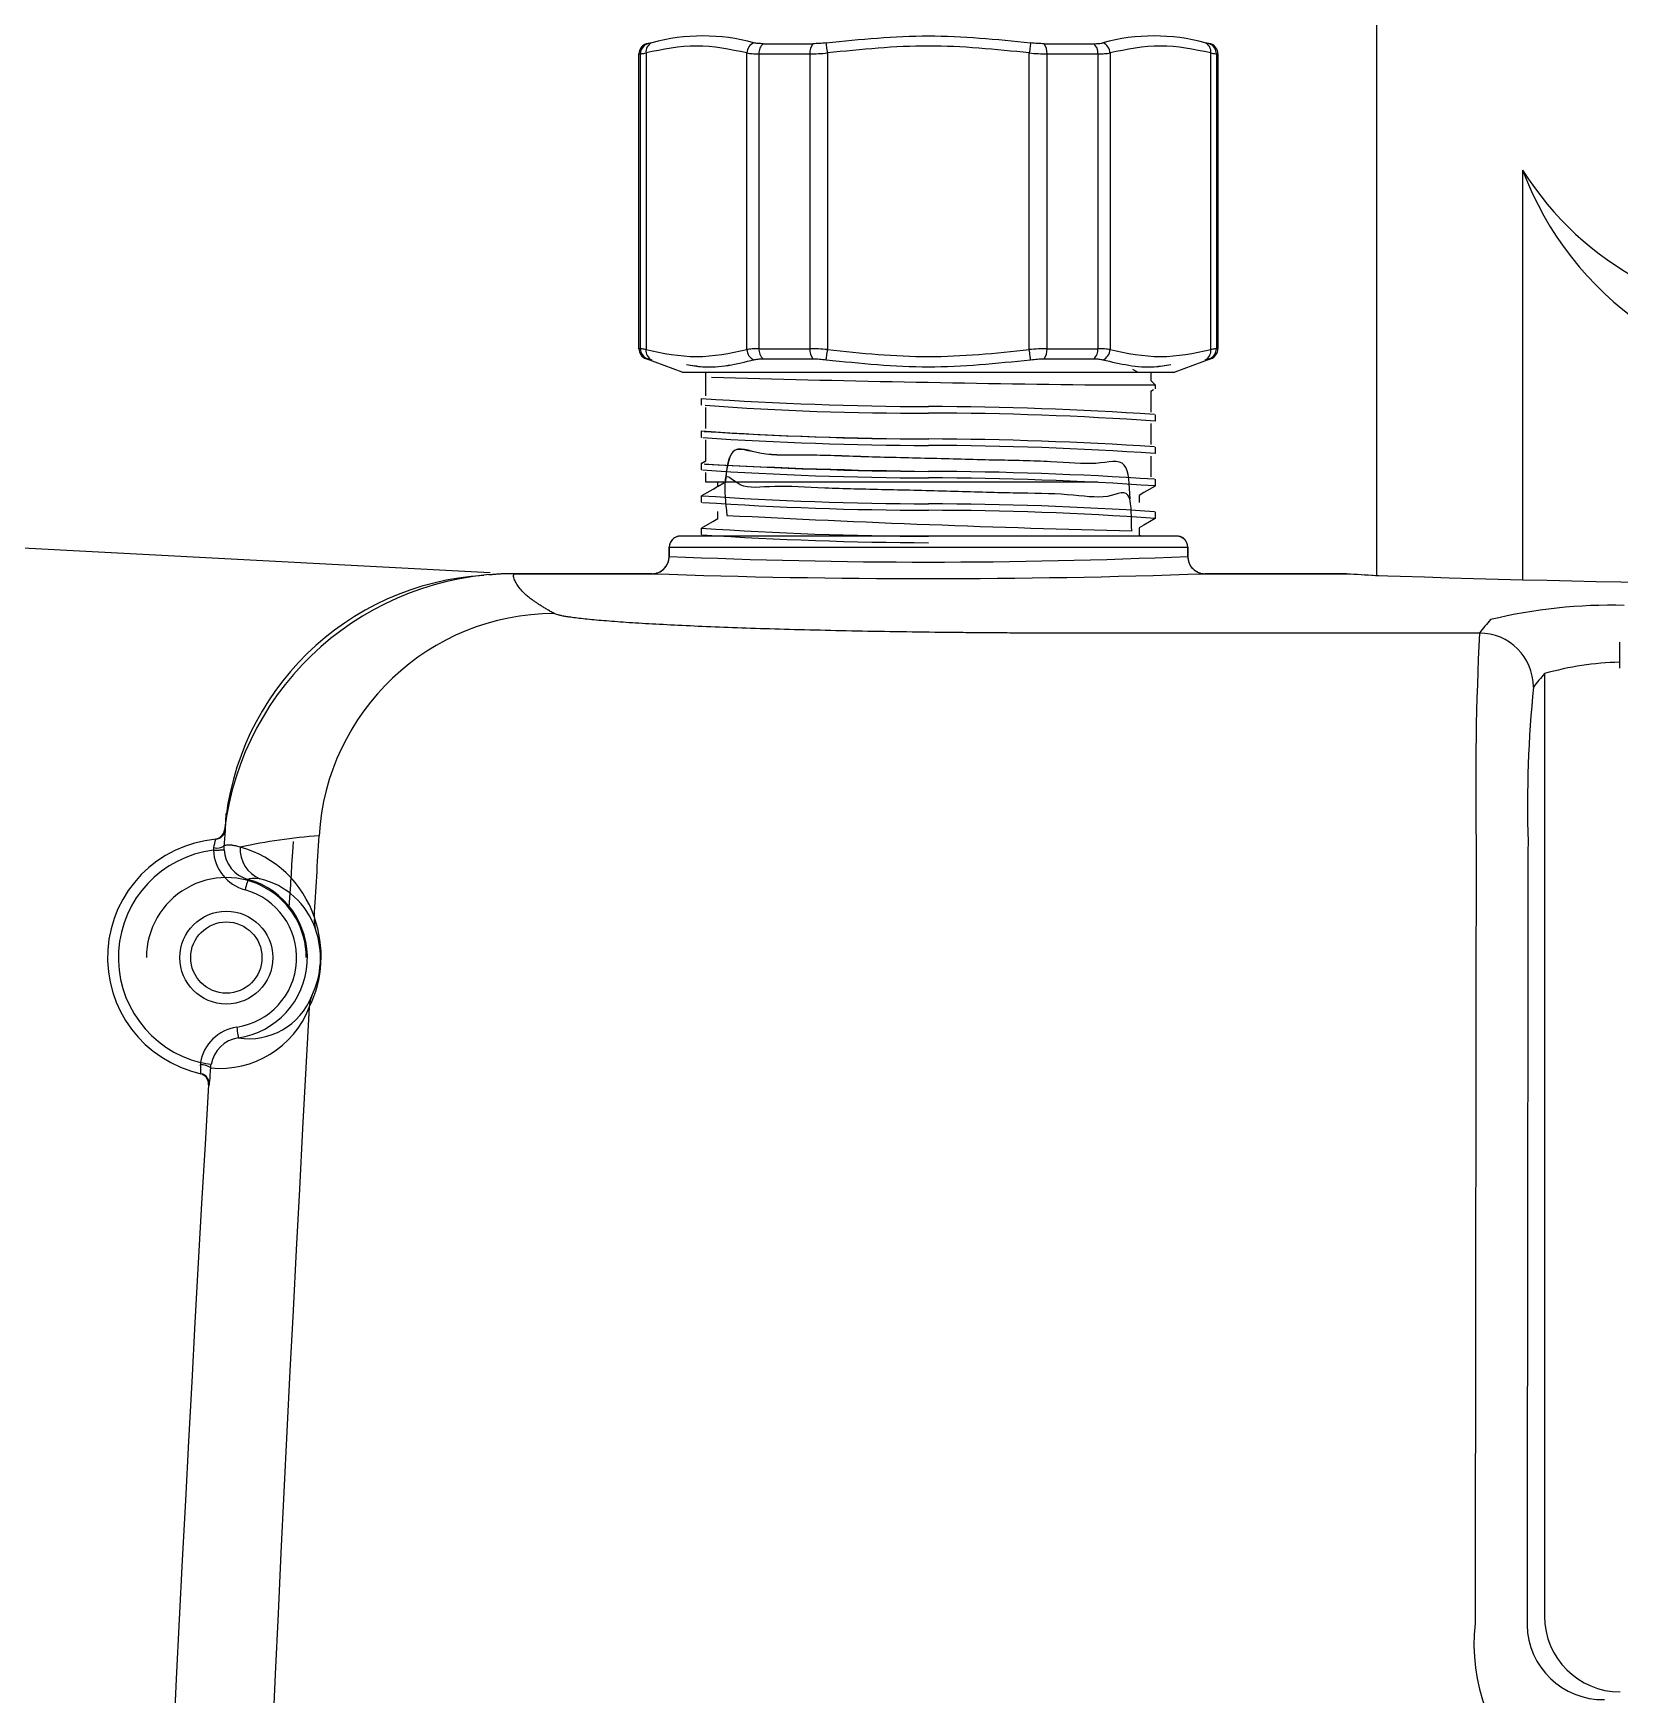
# Model space of a CAD drawing. Header units: millimetres. Extents: x 0 to 356400, y 0 to 68257.
# Drawn here: x 66625.087 to 66628.024, y 6880.595 to 6883.671 of the extents above; entities that cross this region are included whole.
import ezdxf

# ---------------------------------------------------------------- set-up
doc = ezdxf.new("R2010")
doc.units = ezdxf.units.MM
doc.header["$LTSCALE"] = 75
doc.layers.add('8', color=8, linetype='Continuous')

# ---------------------------------------------------------------- blocks, each defined once
blk = doc.blocks.new('G$C7369CDF7')
at = {"layer": '8'}
for p, q in [((12114.899, 50396.381), (12113.686, 50396.381)), ((12115.144, 50392.899), (12158.769, 50392.899)), ((12091.852, 50391.885), (12110.816, 50391.885)), ((12110.595, 50385.135), (12054.662, 50385.134)), ((12110.523, 50383.86), (12110.6, 50385.228)), ((12110.52, 50383.737), (12110.52, 50377.181)), ((12110.52, 50377.182), (12110.52, 50383.73)), ((12085.994, 50377.452), (12085.994, 50377.384)), ((12085.994, 50377.452), (12085.994, 50377.384)), ((12085.994, 50377.452), (12085.994, 50377.384)), ((12100.15, 50377.454), (12086.421, 50377.454)), ((12100.15, 50377.454), (12086.421, 50377.454)), ((12100.15, 50377.454), (12086.421, 50377.454)), ((12086.464, 50377.781), (12100.108, 50377.781)), ((12086.464, 50377.781), (12100.108, 50377.781)), ((12086.464, 50377.781), (12100.108, 50377.781)), ((12086.464, 50377.711), (12086.464, 50377.781)), ((12086.464, 50377.711), (12086.464, 50377.781)), ((12086.464, 50377.711), (12086.464, 50377.781)), ((12086.464, 50377.711), (12100.108, 50377.711)), ((12086.464, 50377.711), (12100.108, 50377.711)), ((12086.464, 50377.711), (12100.108, 50377.711)), ((12100.108, 50377.781), (12100.108, 50377.711)), ((12100.108, 50377.781), (12100.108, 50377.711)), ((12100.108, 50377.781), (12100.108, 50377.711)), ((12100.578, 50377.452), (12101.186, 50375.781)), ((12100.578, 50377.452), (12101.186, 50375.781)), ((12100.578, 50377.452), (12101.186, 50375.781)), ((12100.578, 50377.452), (12100.578, 50377.384)), ((12100.578, 50377.452), (12100.578, 50377.384)), ((12100.578, 50377.452), (12100.578, 50377.384)), ((12101.186, 50352.981), (12101.186, 50375.781)), ((12101.186, 50352.981), (12101.186, 50375.781)), ((12101.186, 50352.981), (12101.186, 50375.781)), ((12109.286, 50352.381), (12109.286, 50376.381)), ((12109.286, 50376.381), (12109.72, 50376.381)), ((12101.186, 50374.681), (12101.586, 50374.681)), ((12101.186, 50374.681), (12101.586, 50374.681)), ((12101.186, 50374.681), (12101.586, 50374.681)), ((12101.586, 50374.681), (12101.786, 50374.881)), ((12101.586, 50374.681), (12101.786, 50374.881)), ((12101.786, 50374.881), (12101.961, 50374.881)), ((12101.786, 50374.881), (12101.961, 50374.881)), ((12101.786, 50372.184), (12101.786, 50374.881)), ((12101.786, 50372.184), (12101.786, 50374.881)), ((12102.015, 50374.796), (12102.081, 50374.681)), ((12102.015, 50374.796), (12102.081, 50374.681)), ((12102.076, 50374.681), (12103.041, 50374.681)), ((12102.076, 50374.681), (12103.041, 50374.681)), ((12102.076, 50374.681), (12103.041, 50374.681)), ((12103.151, 50374.872), (12103.155, 50374.879)), ((12103.151, 50374.872), (12103.155, 50374.879)), ((12103.161, 50374.881), (12103.461, 50374.881)), ((12103.161, 50374.881), (12103.461, 50374.881)), ((12103.576, 50374.681), (12104.541, 50374.681)), ((12103.576, 50374.681), (12104.541, 50374.681)), ((12103.576, 50374.681), (12104.541, 50374.681)), ((12104.651, 50374.872), (12104.655, 50374.879)), ((12104.651, 50374.872), (12104.655, 50374.879)), ((12104.661, 50374.881), (12104.961, 50374.881)), ((12104.661, 50374.881), (12104.961, 50374.881)), ((12105.076, 50374.681), (12106.041, 50374.681)), ((12105.076, 50374.681), (12106.041, 50374.681)), ((12105.076, 50374.681), (12106.041, 50374.681)), ((12106.153, 50374.874), (12106.156, 50374.881)), ((12106.153, 50374.874), (12106.156, 50374.881)), ((12106.161, 50374.881), (12106.461, 50374.881)), ((12106.161, 50374.881), (12106.461, 50374.881)), ((12106.47, 50374.872), (12106.769, 50374.355)), ((12106.47, 50374.872), (12106.769, 50374.355)), ((12106.769, 50374.355), (12106.899, 50374.131)), ((12106.769, 50374.355), (12106.899, 50374.131)), ((12107.651, 50374.872), (12107.655, 50374.878)), ((12107.651, 50374.872), (12107.655, 50374.878)), ((12107.661, 50374.881), (12107.961, 50374.881)), ((12107.661, 50374.881), (12107.961, 50374.881)), ((12107.97, 50374.872), (12108.269, 50374.355)), ((12107.97, 50374.872), (12108.269, 50374.355)), ((12108.269, 50374.355), (12108.399, 50374.131)), ((12108.269, 50374.355), (12108.399, 50374.131)), ((12108.717, 50374.12), (12108.786, 50374.24)), ((12108.717, 50374.12), (12108.786, 50374.24)), ((12101.05, 50373.832), (12101.186, 50374.067)), ((12101.05, 50373.832), (12101.186, 50374.067)), ((12106.894, 50374.131), (12107.228, 50374.131)), ((12106.894, 50374.131), (12107.228, 50374.131)), ((12106.894, 50374.131), (12107.228, 50374.131)), ((12108.394, 50374.131), (12108.723, 50374.131)), ((12108.394, 50374.131), (12108.723, 50374.131)), ((12108.394, 50374.131), (12108.723, 50374.131)), ((12086.421, 50372.785), (12100.15, 50372.785)), ((12086.421, 50372.785), (12100.15, 50372.785)), ((12086.421, 50372.785), (12100.15, 50372.785)), ((12085.994, 50369.734), (12085.994, 50372.031)), ((12085.994, 50369.734), (12085.994, 50372.031)), ((12085.994, 50369.734), (12085.994, 50372.031)), ((12086.464, 50369.869), (12086.464, 50372.223)), ((12086.464, 50372.223), (12100.108, 50372.223)), ((12086.464, 50369.869), (12086.464, 50372.223)), ((12086.464, 50372.223), (12100.108, 50372.223)), ((12086.464, 50369.869), (12086.464, 50372.223)), ((12086.464, 50372.223), (12100.108, 50372.223)), ((12100.108, 50369.869), (12100.108, 50372.223)), ((12100.108, 50369.869), (12100.108, 50372.223)), ((12100.108, 50369.869), (12100.108, 50372.223)), ((12100.578, 50369.734), (12100.578, 50372.031)), ((12100.578, 50369.734), (12100.578, 50372.031)), ((12100.578, 50369.734), (12100.578, 50372.031)), ((12106.286, 50372.222), (12106.286, 50354.081)), ((12106.286, 50372.222), (12106.286, 50354.081)), ((12106.286, 50372.222), (12106.286, 50354.081)), ((12100.108, 50369.869), (12086.464, 50369.869)), ((12100.108, 50369.869), (12086.464, 50369.869)), ((12100.108, 50369.869), (12086.464, 50369.869)), ((12100.15, 50369.05), (12086.421, 50369.05)), ((12100.15, 50369.05), (12086.421, 50369.05)), ((12100.15, 50369.05), (12086.421, 50369.05)), ((12086.421, 50359.712), (12100.15, 50359.712)), ((12086.421, 50359.712), (12100.15, 50359.712)), ((12086.421, 50359.712), (12100.15, 50359.712)), ((12085.994, 50356.73), (12085.994, 50359.027)), ((12085.994, 50356.73), (12085.994, 50359.027)), ((12085.994, 50356.73), (12085.994, 50359.027)), ((12086.464, 50358.892), (12100.108, 50358.892)), ((12086.464, 50356.538), (12086.464, 50358.892)), ((12086.464, 50358.892), (12100.108, 50358.892)), ((12086.464, 50356.538), (12086.464, 50358.892)), ((12086.464, 50358.892), (12100.108, 50358.892)), ((12086.464, 50356.538), (12086.464, 50358.892)), ((12100.108, 50356.538), (12100.108, 50358.892)), ((12100.108, 50356.538), (12100.108, 50358.892)), ((12100.108, 50356.538), (12100.108, 50358.892)), ((12100.578, 50356.73), (12100.578, 50359.027)), ((12100.578, 50356.73), (12100.578, 50359.027)), ((12100.578, 50356.73), (12100.578, 50359.027)), ((12100.108, 50356.538), (12086.464, 50356.538)), ((12100.108, 50356.538), (12086.464, 50356.538)), ((12100.108, 50356.538), (12086.464, 50356.538)), ((12100.15, 50355.976), (12086.421, 50355.976)), ((12100.15, 50355.976), (12086.421, 50355.976)), ((12100.15, 50355.976), (12086.421, 50355.976)), ((12106.478, 50354.631), (12106.286, 50354.631)), ((12106.478, 50354.631), (12106.286, 50354.631)), ((12106.478, 50354.631), (12106.286, 50354.631)), ((12106.467, 50354.641), (12106.311, 50354.911)), ((12106.467, 50354.641), (12106.311, 50354.911)), ((12106.602, 50354.408), (12106.473, 50354.631)), ((12106.602, 50354.408), (12106.473, 50354.631)), ((12106.9, 50353.891), (12106.602, 50354.408)), ((12106.9, 50353.891), (12106.602, 50354.408)), ((12107.978, 50354.631), (12107.644, 50354.631)), ((12107.978, 50354.631), (12107.644, 50354.631)), ((12107.978, 50354.631), (12107.644, 50354.631)), ((12108.104, 50354.404), (12107.973, 50354.631)), ((12108.104, 50354.404), (12107.973, 50354.631)), ((12108.403, 50353.887), (12108.104, 50354.404)), ((12108.403, 50353.887), (12108.104, 50354.404)), ((12102.295, 50354.081), (12101.186, 50354.081)), ((12102.295, 50354.081), (12101.186, 50354.081)), ((12102.295, 50354.081), (12101.186, 50354.081)), ((12102.711, 50353.881), (12102.411, 50353.881)), ((12102.711, 50353.881), (12102.411, 50353.881)), ((12102.72, 50353.889), (12102.717, 50353.882)), ((12102.72, 50353.889), (12102.717, 50353.882)), ((12103.795, 50354.081), (12102.831, 50354.081)), ((12103.795, 50354.081), (12102.831, 50354.081)), ((12103.795, 50354.081), (12102.831, 50354.081)), ((12104.211, 50353.881), (12103.911, 50353.881)), ((12104.211, 50353.881), (12103.911, 50353.881)), ((12104.22, 50353.889), (12104.217, 50353.882)), ((12104.22, 50353.889), (12104.217, 50353.882)), ((12105.295, 50354.081), (12104.331, 50354.081)), ((12105.295, 50354.081), (12104.331, 50354.081)), ((12105.295, 50354.081), (12104.331, 50354.081)), ((12105.405, 50353.882), (12105.291, 50354.081)), ((12105.405, 50353.882), (12105.291, 50354.081)), ((12105.405, 50353.884), (12105.291, 50354.081)), ((12105.405, 50353.884), (12105.291, 50354.081)), ((12105.711, 50353.881), (12105.411, 50353.881)), ((12105.711, 50353.881), (12105.411, 50353.881)), ((12105.72, 50353.889), (12105.717, 50353.882)), ((12105.72, 50353.889), (12105.717, 50353.882)), ((12106.286, 50354.081), (12105.831, 50354.081)), ((12106.286, 50354.081), (12105.831, 50354.081)), ((12106.286, 50354.081), (12105.831, 50354.081)), ((12107.211, 50353.881), (12106.911, 50353.881)), ((12107.211, 50353.881), (12106.911, 50353.881)), ((12107.22, 50353.889), (12107.217, 50353.883)), ((12107.22, 50353.889), (12107.217, 50353.883)), ((12108.711, 50353.881), (12108.411, 50353.881)), ((12108.711, 50353.881), (12108.411, 50353.881)), ((12108.72, 50353.889), (12108.717, 50353.883)), ((12108.72, 50353.889), (12108.717, 50353.883)), ((12101.186, 50352.981), (12100.578, 50351.31)), ((12101.186, 50352.981), (12100.578, 50351.31)), ((12101.186, 50352.981), (12100.578, 50351.31)), ((12109.72, 50352.381), (12109.286, 50352.381)), ((12109.286, 50352.381), (12109.72, 50352.381)), ((12085.994, 50351.377), (12085.994, 50351.31)), ((12085.994, 50351.377), (12085.994, 50351.31)), ((12085.994, 50351.377), (12085.994, 50351.31)), ((12086.421, 50351.307), (12100.15, 50351.307)), ((12086.421, 50351.307), (12100.15, 50351.307)), ((12086.421, 50351.307), (12100.15, 50351.307)), ((12100.578, 50351.377), (12100.578, 50351.31)), ((12100.578, 50351.377), (12100.578, 50351.31)), ((12100.578, 50351.377), (12100.578, 50351.31)), ((12110.52, 50345.195), (12110.52, 50351.575)), ((12110.52, 50351.575), (12110.52, 50344.725)), ((12100.108, 50351.05), (12086.464, 50351.05)), ((12100.108, 50351.05), (12086.464, 50351.05)), ((12100.108, 50351.05), (12086.464, 50351.05)), ((12086.464, 50350.981), (12086.464, 50351.05)), ((12086.464, 50350.981), (12086.464, 50351.05)), ((12086.464, 50350.981), (12086.464, 50351.05)), ((12100.108, 50350.981), (12086.464, 50350.981)), ((12100.108, 50350.981), (12086.464, 50350.981)), ((12100.108, 50350.981), (12086.464, 50350.981)), ((12100.108, 50351.05), (12100.108, 50350.981)), ((12100.108, 50351.05), (12100.108, 50350.981)), ((12100.108, 50351.05), (12100.108, 50350.981)), ((12110.481, 50344.098), (12108.461, 50305.874)), ((12124.667, 50332.879), (12124.677, 50332.877)), ((12124.677, 50332.877), (12124.705, 50332.869)), ((12124.705, 50332.869), (12124.75, 50332.857)), ((12124.75, 50332.857), (12124.809, 50332.84)), ((12124.809, 50332.84), (12124.882, 50332.82)), ((12124.882, 50332.82), (12124.965, 50332.797)), ((12124.965, 50332.797), (12125.055, 50332.772)), ((12125.055, 50332.772), (12125.149, 50332.746)), ((12131.505, 50332.36), (12131.601, 50332.374)), ((12131.601, 50332.374), (12131.693, 50332.388)), ((12131.693, 50332.388), (12131.778, 50332.4)), ((12131.778, 50332.4), (12131.853, 50332.411)), ((12131.853, 50332.411), (12131.914, 50332.421)), ((12131.914, 50332.421), (12131.96, 50332.427)), ((12131.96, 50332.427), (12131.989, 50332.432)), ((12131.989, 50332.432), (12131.999, 50332.433)), ((12122.373, 50331.843), (12121.625, 50331.868))]:
    blk.add_line(p, q, dxfattribs=at)
for radius in [2.15, 1.65]:
    blk.add_circle((12128.286, 50331.881), radius, dxfattribs=at)
for centre, radius, start, end in [((11244.586, 50414.075), 866.496, 358.082263, 0.485117), ((12086.48, 50406.153), 15.245, 290.63335, 359.48237), ((12083.952, 50404.378), 14.781, 302.30559, 1.4804), ((12135.804, 50395.998), 23.826, 178.5822, 193.58921), ((12128.406, 50396.683), 13.792, 181.2574, 195.92584), ((12158.767, 50396.4), 3.501, 270.02768, 359.94621), ((12159.105, 50395.613), 3.523, 271.11513, 1.08939), ((12115.77, 50389.882), 2.503, 90.11498, 179.90723), ((12121.295, 50448.106), 55.995, 264.33255, 271.64954), ((12160.07, 50398.114), 8.482, 263.41819, 318.65727), ((12120.449, 50538.151), 148.439, 267.22677, 270.9397), ((12086.368, 50376.999), 0.458, 83.30489, 155.34175), ((12086.368, 50376.999), 0.458, 83.30489, 155.34175), ((12086.368, 50376.999), 0.458, 83.30489, 155.34175), ((12086.464, 50377.281), 0.5, 90, 160), ((12086.464, 50377.281), 0.5, 90, 160), ((12086.464, 50377.281), 0.5, 90, 160), ((12086.463, 50377.212), 0.5, 89.91693, 159.80461), ((12086.463, 50377.212), 0.5, 89.91693, 159.80461), ((12086.463, 50377.212), 0.5, 89.91693, 159.80461), ((12100.108, 50377.281), 0.5, 20, 90), ((12100.108, 50377.281), 0.5, 20, 90), ((12100.108, 50377.281), 0.5, 20, 90), ((12100.109, 50377.212), 0.5, 20.19539, 90.08307), ((12100.109, 50377.212), 0.5, 20.19539, 90.08307), ((12100.109, 50377.212), 0.5, 20.19539, 90.08307), ((12100.204, 50376.999), 0.458, 24.6604, 96.69642), ((12100.204, 50376.999), 0.458, 24.6604, 96.69642), ((12100.204, 50376.999), 0.458, 24.6604, 96.69642), ((12094.539, 50374.824), 8.907, 164.59744, 195.40256), ((12094.539, 50374.824), 8.907, 164.59744, 195.40256), ((12094.539, 50374.824), 8.907, 164.59744, 195.40256), ((12109.72, 50377.181), 0.8, 270.00054, 0.04746), ((12109.72, 50377.181), 0.801, 270.03855, 359.95371), ((11748.59, 50364.379), 362.156, 357.97402, 2.02598), ((12109.246, 50375.906), 0.461, 107.98842, 182.98423), ((12109.286, 50375.881), 0.5, 90.0001, 179.926), ((11833.362, 50364.381), 276.618, 357.51356, 2.48622), ((12268.991, 50363.808), 166.206, 176.19419, 179.80259), ((12268.991, 50363.808), 166.206, 176.19419, 179.80259), ((12259.579, 50364.048), 156.494, 176.03085, 179.8783), ((12259.579, 50364.048), 156.494, 176.03085, 179.8783), ((12270.475, 50363.808), 166.19, 176.19393, 179.80271), ((12270.475, 50363.808), 166.19, 176.19393, 179.80271), ((12261.069, 50364.049), 156.484, 176.03081, 179.87851), ((12261.069, 50364.049), 156.484, 176.03081, 179.87851), ((12270.606, 50363.842), 164.821, 176.1721, 179.81276), ((12270.606, 50363.842), 164.821, 176.1721, 179.81276), ((12262.549, 50364.049), 156.463, 176.03047, 179.87868), ((12262.549, 50364.049), 156.463, 176.03047, 179.87868), ((12273.898, 50363.798), 166.613, 176.20053, 179.7996), ((12273.898, 50363.798), 166.613, 176.20053, 179.7996), ((12264.079, 50364.048), 156.494, 176.03085, 179.8783), ((12264.079, 50364.048), 156.494, 176.03085, 179.8783), ((11409.874, 50391.248), 698.885, 357.030941, 358.57039), ((12086.445, 50372.249), 0.536, 92.52128, 157.04964), ((12086.445, 50372.249), 0.536, 92.52128, 157.04964), ((12086.445, 50372.249), 0.536, 92.52128, 157.04964), ((12100.127, 50372.249), 0.536, 22.95212, 87.48003), ((12100.127, 50372.249), 0.536, 22.95212, 87.48003), ((12100.127, 50372.249), 0.536, 22.95212, 87.48003), ((12086.418, 50371.666), 0.559, 85.28272, 139.28599), ((12086.418, 50371.666), 0.559, 85.28272, 139.28599), ((12086.418, 50371.666), 0.559, 85.28272, 139.28599), ((12100.154, 50371.666), 0.559, 40.71401, 94.71728), ((12100.154, 50371.666), 0.559, 40.71401, 94.71728), ((12100.154, 50371.666), 0.559, 40.71401, 94.71728), ((10984.806, 50385.675), 1117.061, 358.392259, 359.307964), ((10984.806, 50385.675), 1117.061, 358.392259, 359.307964), ((12086.406, 50369.185), 0.686, 85.13293, 126.87003), ((12086.406, 50369.185), 0.686, 85.13293, 126.87003), ((12086.406, 50369.185), 0.686, 85.13293, 126.87003), ((12100.166, 50369.185), 0.686, 53.12997, 94.86707), ((12100.166, 50369.185), 0.686, 53.12997, 94.86707), ((12100.166, 50369.185), 0.686, 53.12997, 94.86707), ((11939.168, 50364.967), 163.618, 356.11465, 359.79451), ((11939.168, 50364.967), 163.618, 356.11465, 359.79451), ((11977.453, 50363.645), 125.635, 355.61573, 0.33561), ((11977.453, 50363.645), 125.635, 355.61573, 0.33561), ((11947.824, 50364.712), 156.463, 356.03047, 359.87869), ((11916.066, 50365.502), 188.223, 356.49466, 359.65876), ((11942.931, 50364.808), 161.655, 356.1432, 359.84859), ((11942.931, 50364.808), 161.655, 356.1432, 359.84859), ((11915.58, 50365.523), 190.21, 356.52631, 359.65577), ((11818.371, 50368.469), 287.444, 357.12277, 359.18504), ((11939.899, 50364.953), 166.188, 356.19391, 359.80273), ((11939.899, 50364.953), 166.188, 356.19391, 359.80273), ((11950.793, 50364.713), 156.493, 356.03084, 359.87831), ((11950.793, 50364.713), 156.493, 356.03084, 359.87831), ((11941.363, 50364.954), 166.224, 356.19447, 359.80246), ((11941.363, 50364.954), 166.224, 356.19447, 359.80246), ((11952.297, 50364.713), 156.489, 356.03079, 359.87836), ((11952.297, 50364.713), 156.489, 356.03079, 359.87836), ((11942.818, 50364.955), 166.268, 356.19503, 359.80201), ((11942.818, 50364.955), 166.268, 356.19503, 359.80201), ((12086.406, 50359.576), 0.686, 233.1291, 274.8671), ((12086.406, 50359.576), 0.686, 233.1291, 274.8671), ((12086.406, 50359.576), 0.686, 233.1291, 274.8671), ((12100.166, 50359.576), 0.686, 265.1329, 306.8709), ((12100.166, 50359.576), 0.686, 265.1329, 306.8709), ((12100.166, 50359.576), 0.686, 265.1329, 306.8709), ((12086.418, 50357.095), 0.559, 220.71551, 274.71655), ((12086.418, 50357.095), 0.559, 220.71551, 274.71655), ((12086.418, 50357.095), 0.559, 220.71551, 274.71655), ((12100.154, 50357.095), 0.559, 265.28345, 319.28449), ((12100.154, 50357.095), 0.559, 265.28345, 319.28449), ((12100.154, 50357.095), 0.559, 265.28345, 319.28449), ((12094.543, 50353.937), 8.911, 164.60381, 195.39619), ((12094.543, 50353.937), 8.911, 164.60381, 195.39619), ((12094.543, 50353.937), 8.911, 164.60381, 195.39619), ((12086.445, 50356.512), 0.536, 202.95076, 267.47771), ((12086.445, 50356.512), 0.536, 202.95076, 267.47771), ((12086.445, 50356.512), 0.536, 202.95076, 267.47771), ((12100.127, 50356.512), 0.536, 272.51974, 337.04812), ((12100.127, 50356.512), 0.536, 272.51974, 337.04812), ((12100.127, 50356.512), 0.536, 272.51974, 337.04812), ((12109.286, 50352.881), 0.5, 180.30931, 269.99888), ((12109.252, 50352.869), 0.466, 179.25072, 243.72591), ((12109.72, 50351.581), 0.8, 359.81646, 90.00135), ((12109.72, 50351.58), 0.801, 0.04931, 89.95496), ((12086.368, 50351.762), 0.458, 204.6577, 276.69635), ((12086.368, 50351.762), 0.458, 204.6577, 276.69635), ((12086.368, 50351.762), 0.458, 204.6577, 276.69635), ((12086.463, 50351.55), 0.5, 200.19618, 270.08289), ((12086.463, 50351.55), 0.5, 200.19618, 270.08289), ((12086.463, 50351.55), 0.5, 200.19618, 270.08289), ((12086.464, 50351.481), 0.5, 200, 270), ((12086.464, 50351.481), 0.5, 200, 270), ((12086.464, 50351.481), 0.5, 200, 270), ((12100.109, 50351.55), 0.5, 269.91711, 339.80382), ((12100.109, 50351.55), 0.5, 269.91711, 339.80382), ((12100.109, 50351.55), 0.5, 269.91711, 339.80382), ((12100.108, 50351.481), 0.5, 270, 340), ((12100.108, 50351.481), 0.5, 270, 340), ((12100.108, 50351.481), 0.5, 270, 340), ((12100.204, 50351.762), 0.458, 263.30365, 335.3423), ((12100.204, 50351.762), 0.458, 263.30365, 335.3423), ((12100.204, 50351.762), 0.458, 263.30365, 335.3423), ((12123.296, 50347.087), 10.933, 180.20065, 266.58754), ((12124.021, 50345.195), 13.5, 180.00265, 262.9987), ((12123.389, 50344.575), 12.815, 183.4551, 265.28724), ((12151.566, 50338.468), 29.012, 184.53634, 191.82331), ((12127.994, 50331.205), 5.001, 108.22685, 164.70949), ((12128.097, 50332.654), 3.54, 108.48957, 167.32292), ((12128.229, 50330.955), 5.314, 63.73515, 109.79627), ((12128.306, 50332.204), 4.034, 64.26654, 109.27155), ((12128.928, 50332.938), 3.112, 350.66921, 68.7288), ((12128.286, 50331.881), 3.7, 89.99992, 270.00008), ((12128.286, 50331.881), 3.754, 8.46519, 164.5705), ((12128.286, 50331.881), 3.254, 8.4653, 164.57038), ((12310.286, 53551.693), 3220.99, 266.801699, 273.198301), ((12128.977, 50331.582), 4.438, 354.49268, 68.81213), ((12123.265, 50334.02), 1.499, 266.37417, 336.88945), ((12123.218, 50333.283), 1.504, 273.01715, 344.45034), ((12123.221, 50333.279), 2, 272.8959, 344.56919), ((12133.483, 50332.654), 2, 188.46773, 260.13788), ((12133.487, 50332.658), 1.504, 188.58668, 260.01645), ((12110.491, 50185.558), 146.768, 85.06672, 85.3563), ((12122.31, 50331.348), 0.5, 5.09331, 82.7002), ((12122.314, 50331.299), 0.5, 5.55931, 82.98892), ((12116.038, 50302.822), 29.361, 75.88686, 76.66951), ((12128.286, 50331.881), 5.5, 185.09188, 347.66642), ((12122.609, 50331.444), 0.606, 345.9726, 33.89784), ((12128.286, 50331.881), 5, 186.88644, 346.14921), ((11724.615, 50401.918), 414.689, 350.10887, 350.17795), ((12133.901, 50330.751), 0.649, 141.36454, 185.99794), ((12132.667, 50316.115), 15.059, 84.24729, 87.23326), ((12133.633, 50327.521), 3.185, 89.52686, 96.7948), ((12134.138, 50330.556), 0.5, 86.63198, 167.24562), ((12134.147, 50330.599), 0.5, 86.63089, 167.66404), ((12134.138, 50330.556), 0.5, 90.91637, 110.59023), ((12310.286, 53325.881), 3000, 266.634444, 273.365556)]:
    blk.add_arc(centre, radius, start, end, dxfattribs=at)
for points, degree in [([(12115.144, 50392.899), (12115.339, 50392.727), (12115.546, 50392.556), (12115.765, 50392.384)], 3), ([(12122.906, 50392.134), (12122.909, 50392.134), (12122.912, 50392.134), (12122.915, 50392.134)], 3), ([(12112.646, 50390.4), (12112.841, 50390.229), (12113.048, 50390.057), (12113.267, 50389.886)], 3), ([(12110.52, 50383.73), (12110.544, 50384.179), (12110.569, 50384.629), (12110.596, 50385.079)], 3), ([(12109.72, 50376.381), (12109.575, 50376.381), (12109.431, 50376.381), (12109.286, 50376.381)], 3), ([(12085.952, 50359.649), (12085.791, 50361.226), (12085.469, 50364.381), (12085.791, 50367.535), (12085.952, 50369.112)], 3), ([(12085.952, 50359.649), (12085.791, 50361.226), (12085.469, 50364.381), (12085.791, 50367.535), (12085.952, 50369.112)], 3), ([(12085.952, 50359.649), (12085.791, 50361.226), (12085.469, 50364.381), (12085.791, 50367.535), (12085.952, 50369.112)], 3), ([(12086.421, 50369.05), (12086.261, 50367.493), (12085.939, 50364.381), (12086.261, 50361.268), (12086.421, 50359.712)], 3), ([(12086.421, 50369.05), (12086.261, 50367.493), (12085.939, 50364.381), (12086.261, 50361.268), (12086.421, 50359.712)], 3), ([(12086.421, 50369.05), (12086.261, 50367.493), (12085.939, 50364.381), (12086.261, 50361.268), (12086.421, 50359.712)], 3), ([(12100.15, 50359.712), (12100.311, 50361.268), (12100.633, 50364.381), (12100.311, 50367.493), (12100.15, 50369.05)], 3), ([(12100.15, 50359.712), (12100.311, 50361.268), (12100.633, 50364.381), (12100.311, 50367.493), (12100.15, 50369.05)], 3), ([(12100.15, 50359.712), (12100.311, 50361.268), (12100.633, 50364.381), (12100.311, 50367.493), (12100.15, 50369.05)], 3), ([(12100.62, 50359.649), (12100.781, 50361.226), (12101.102, 50364.381), (12100.781, 50367.535), (12100.62, 50369.112)], 3), ([(12100.62, 50359.649), (12100.781, 50361.226), (12101.102, 50364.381), (12100.781, 50367.535), (12100.62, 50369.112)], 3), ([(12100.62, 50359.649), (12100.781, 50361.226), (12101.102, 50364.381), (12100.781, 50367.535), (12100.62, 50369.112)], 3), ([(12110.52, 50344.725), (12110.578, 50344.036)], 1), ([(12126.43, 50335.955), (12125.168, 50336.027), (12123.907, 50336.1), (12122.645, 50336.173)], 3), ([(12126.43, 50335.955), (12126.62, 50335.937), (12126.808, 50335.96), (12126.975, 50336.012)], 3), ([(12130.057, 50335.838), (12130.213, 50335.769), (12130.392, 50335.725), (12130.581, 50335.72)], 3), ([(12122.909, 50334.97), (12124.316, 50334.882), (12124.579, 50334.866), (12125.986, 50334.779)], 3), ([(12124.643, 50333.431), (12124.595, 50333.144), (12124.619, 50332.961), (12124.667, 50332.879)], 3)]:
    blk.add_open_spline(points, degree=degree, dxfattribs=at)
for points, knots in [([(12122.915, 50392.134), (12125.391, 50392.13), (12129.699, 50392.125), (12135.195, 50392.118), (12138.761, 50392.114), (12143.516, 50392.108), (12147.839, 50392.103), (12152.373, 50392.098), (12154.329, 50392.096), (12155.84, 50392.094), (12156.973, 50392.093), (12157.756, 50392.092), (12158.323, 50392.092), (12158.606, 50392.091), (12158.837, 50392.091), (12159.026, 50392.091), (12159.12, 50392.091), (12159.173, 50392.091)], [0, 0, 0, 0, 0.204868, 0.35647, 0.454808, 0.49988, 0.74994, 0.812459, 0.87497, 0.911773, 0.937485, 0.968742, 0.976557, 0.984371, 0.992186, 0.995615, 1, 1, 1, 1]), ([(12113.267, 50389.886), (12113.268, 50389.334), (12113.27, 50388.231), (12113.273, 50386.576), (12113.274, 50384.923), (12113.276, 50383.271), (12113.277, 50381.619), (12113.277, 50379.969), (12113.277, 50378.32), (12113.277, 50376.671), (12113.276, 50375.024), (12113.275, 50373.378), (12113.273, 50371.733), (12113.272, 50370.637), (12113.271, 50370.089)], [0, 0, 0, 0, 0.083662, 0.167254, 0.250778, 0.334239, 0.417639, 0.500981, 0.584269, 0.667505, 0.750693, 0.833836, 0.916937, 1, 1, 1, 1]), ([(12122.885, 50389.732), (12124.89, 50389.729), (12128.907, 50389.724), (12134.942, 50389.716), (12143.43, 50389.706), (12151.484, 50389.695), (12157.52, 50389.689), (12159.098, 50389.688)], [0, 0, 0, 0, 0.166126, 0.332785, 0.499978, 0.86936, 1, 1, 1, 1]), ([(12085.994, 50377.384), (12085.992, 50377.368), (12085.989, 50377.335), (12085.964, 50377.238), (12085.952, 50377.19)], [0, 0, 0, 0, 0.499506, 1, 1, 1, 1]), ([(12085.994, 50377.384), (12085.992, 50377.368), (12085.989, 50377.335), (12085.964, 50377.238), (12085.952, 50377.19)], [0, 0, 0, 0, 0.499506, 1, 1, 1, 1]), ([(12085.994, 50377.384), (12085.992, 50377.368), (12085.989, 50377.335), (12085.964, 50377.238), (12085.952, 50377.19)], [0, 0, 0, 0, 0.499506, 1, 1, 1, 1]), ([(12086.421, 50377.454), (12086.261, 50376.676), (12085.939, 50375.119), (12086.261, 50373.563), (12086.421, 50372.785)], [0, 0, 0, 0, 0.5, 1, 1, 1, 1]), ([(12086.421, 50377.454), (12086.261, 50376.676), (12085.939, 50375.119), (12086.261, 50373.563), (12086.421, 50372.785)], [0, 0, 0, 0, 0.5, 1, 1, 1, 1]), ([(12086.421, 50377.454), (12086.261, 50376.676), (12085.939, 50375.119), (12086.261, 50373.563), (12086.421, 50372.785)], [0, 0, 0, 0, 0.5, 1, 1, 1, 1]), ([(12086.421, 50377.454), (12086.434, 50377.518), (12086.458, 50377.646), (12086.462, 50377.69), (12086.464, 50377.711)], [0, 0, 0, 0, 0.503458, 1, 1, 1, 1]), ([(12086.421, 50377.454), (12086.434, 50377.518), (12086.458, 50377.646), (12086.462, 50377.69), (12086.464, 50377.711)], [0, 0, 0, 0, 0.503458, 1, 1, 1, 1]), ([(12086.421, 50377.454), (12086.434, 50377.518), (12086.458, 50377.646), (12086.462, 50377.69), (12086.464, 50377.711)], [0, 0, 0, 0, 0.503458, 1, 1, 1, 1]), ([(12100.108, 50377.711), (12100.11, 50377.69), (12100.113, 50377.646), (12100.138, 50377.518), (12100.15, 50377.454)], [0, 0, 0, 0, 0.496542, 1, 1, 1, 1]), ([(12100.108, 50377.711), (12100.11, 50377.69), (12100.113, 50377.646), (12100.138, 50377.518), (12100.15, 50377.454)], [0, 0, 0, 0, 0.496542, 1, 1, 1, 1]), ([(12100.108, 50377.711), (12100.11, 50377.69), (12100.113, 50377.646), (12100.138, 50377.518), (12100.15, 50377.454)], [0, 0, 0, 0, 0.496542, 1, 1, 1, 1]), ([(12100.15, 50372.785), (12100.311, 50373.563), (12100.633, 50375.119), (12100.311, 50376.676), (12100.15, 50377.454)], [0, 0, 0, 0, 0.5, 1, 1, 1, 1]), ([(12100.15, 50372.785), (12100.311, 50373.563), (12100.633, 50375.119), (12100.311, 50376.676), (12100.15, 50377.454)], [0, 0, 0, 0, 0.5, 1, 1, 1, 1]), ([(12100.15, 50372.785), (12100.311, 50373.563), (12100.633, 50375.119), (12100.311, 50376.676), (12100.15, 50377.454)], [0, 0, 0, 0, 0.5, 1, 1, 1, 1]), ([(12100.62, 50377.19), (12100.608, 50377.238), (12100.583, 50377.335), (12100.579, 50377.368), (12100.578, 50377.384)], [0, 0, 0, 0, 0.500494, 1, 1, 1, 1]), ([(12100.62, 50377.19), (12100.608, 50377.238), (12100.583, 50377.335), (12100.579, 50377.368), (12100.578, 50377.384)], [0, 0, 0, 0, 0.500494, 1, 1, 1, 1]), ([(12100.62, 50377.19), (12100.608, 50377.238), (12100.583, 50377.335), (12100.579, 50377.368), (12100.578, 50377.384)], [0, 0, 0, 0, 0.500494, 1, 1, 1, 1]), ([(12108.786, 50375.882), (12108.786, 50375.881), (12108.786, 50375.879), (12108.786, 50375.864), (12108.786, 50375.842), (12108.786, 50375.81), (12108.786, 50375.769), (12108.786, 50375.72), (12108.786, 50375.613), (12108.786, 50375.405), (12108.786, 50375.024), (12108.786, 50374.542), (12108.786, 50373.769), (12108.786, 50372.571), (12108.786, 50370.818), (12108.786, 50368.818), (12108.786, 50366.646), (12108.786, 50364.386), (12108.786, 50362.126), (12108.786, 50359.953), (12108.786, 50357.95), (12108.786, 50356.195), (12108.786, 50354.995), (12108.786, 50354.22), (12108.786, 50353.738), (12108.786, 50353.358), (12108.786, 50353.13), (12108.786, 50353), (12108.786, 50352.931), (12108.786, 50352.886), (12108.786, 50352.879), (12108.786, 50352.875)], [0, 0, 0, 0, 0.008961, 0.017899, 0.026821, 0.035733, 0.044642, 0.053555, 0.06248, 0.09371, 0.12496, 0.156206, 0.187452, 0.249885, 0.312339, 0.37482, 0.437324, 0.499846, 0.562373, 0.6249, 0.687425, 0.749938, 0.81243, 0.843702, 0.874964, 0.906138, 0.937505, 0.953082, 0.968666, 0.984294, 1, 1, 1, 1]), ([(12100.62, 50372.458), (12100.808, 50373.253), (12101.057, 50374.308), (12100.88, 50375.349), (12100.836, 50375.606)], [0, 0, 0, 0, 0.753162, 1, 1, 1, 1]), ([(12100.62, 50372.458), (12100.808, 50373.253), (12101.057, 50374.305), (12100.881, 50375.343), (12100.837, 50375.598)], [0, 0, 0, 0, 0.7553019, 1, 1, 1, 1]), ([(12100.62, 50372.458), (12100.808, 50373.253), (12101.057, 50374.305), (12100.881, 50375.343), (12100.837, 50375.598)], [0, 0, 0, 0, 0.7553019, 1, 1, 1, 1]), ([(12107.05, 50373.713), (12106.402, 50373.69), (12105.054, 50373.643), (12105.535, 50372.243), (12105.306, 50370.138), (12105.272, 50367.417), (12105.181, 50364.398), (12105.121, 50361.375), (12104.995, 50358.652), (12105.103, 50356.529), (12104.384, 50355.206), (12105.724, 50355.03), (12106.33, 50354.951)], [0, 0, 0, 0, 0.0948685, 0.1974347, 0.300001, 0.4025671, 0.5051333, 0.6076995, 0.7102656, 0.8128319, 0.915398, 1, 1, 1, 1]), ([(12107.05, 50373.713), (12106.402, 50373.69), (12105.054, 50373.643), (12105.535, 50372.243), (12105.306, 50370.138), (12105.272, 50367.417), (12105.182, 50364.398), (12105.12, 50361.375), (12105, 50358.651), (12105.081, 50356.532), (12104.437, 50355.153), (12105.712, 50355.035), (12106.321, 50354.978)], [0, 0, 0, 0, 0.093985, 0.195595, 0.297206, 0.398817, 0.500427, 0.602038, 0.703649, 0.805259, 0.90687, 1, 1, 1, 1]), ([(12108.549, 50373.788), (12107.931, 50373.784), (12106.385, 50373.775), (12107.135, 50372.788), (12106.812, 50370.92), (12106.801, 50368.366), (12106.709, 50365.415), (12106.631, 50362.357), (12106.58, 50359.507), (12106.405, 50357.139), (12106.698, 50355.546), (12105.479, 50354.831), (12107.23, 50354.993), (12107.821, 50355.048)], [0, 0, 0, 0, 0.06547, 0.163734, 0.261999, 0.360264, 0.458528, 0.556793, 0.655057, 0.753321, 0.851586, 0.94985, 1, 1, 1, 1]), ([(12086.464, 50372.223), (12086.462, 50372.333), (12086.458, 50372.553), (12086.434, 50372.707), (12086.421, 50372.785)], [0, 0, 0, 0, 0.4965383, 1, 1, 1, 1]), ([(12086.464, 50372.223), (12086.462, 50372.333), (12086.458, 50372.553), (12086.434, 50372.707), (12086.421, 50372.785)], [0, 0, 0, 0, 0.4965383, 1, 1, 1, 1]), ([(12086.464, 50372.223), (12086.462, 50372.333), (12086.458, 50372.553), (12086.434, 50372.707), (12086.421, 50372.785)], [0, 0, 0, 0, 0.4965383, 1, 1, 1, 1]), ([(12100.15, 50372.785), (12100.138, 50372.707), (12100.113, 50372.553), (12100.11, 50372.333), (12100.108, 50372.223)], [0, 0, 0, 0, 0.5034617, 1, 1, 1, 1]), ([(12100.15, 50372.785), (12100.138, 50372.707), (12100.113, 50372.553), (12100.11, 50372.333), (12100.108, 50372.223)], [0, 0, 0, 0, 0.5034617, 1, 1, 1, 1]), ([(12100.15, 50372.785), (12100.138, 50372.707), (12100.113, 50372.553), (12100.11, 50372.333), (12100.108, 50372.223)], [0, 0, 0, 0, 0.5034617, 1, 1, 1, 1]), ([(12085.994, 50372.031), (12085.992, 50372.115), (12085.988, 50372.282), (12085.964, 50372.4), (12085.952, 50372.458)], [0, 0, 0, 0, 0.499904, 1, 1, 1, 1]), ([(12085.994, 50372.031), (12085.992, 50372.115), (12085.988, 50372.282), (12085.964, 50372.4), (12085.952, 50372.458)], [0, 0, 0, 0, 0.499904, 1, 1, 1, 1]), ([(12085.994, 50372.031), (12085.992, 50372.115), (12085.988, 50372.282), (12085.964, 50372.4), (12085.952, 50372.458)], [0, 0, 0, 0, 0.499904, 1, 1, 1, 1]), ([(12100.578, 50372.031), (12100.579, 50372.115), (12100.583, 50372.282), (12100.608, 50372.4), (12100.62, 50372.458)], [0, 0, 0, 0, 0.499508, 1, 1, 1, 1]), ([(12100.578, 50372.031), (12100.579, 50372.115), (12100.583, 50372.282), (12100.608, 50372.4), (12100.62, 50372.458)], [0, 0, 0, 0, 0.499508, 1, 1, 1, 1]), ([(12100.578, 50372.031), (12100.579, 50372.115), (12100.583, 50372.282), (12100.608, 50372.4), (12100.62, 50372.458)], [0, 0, 0, 0, 0.499508, 1, 1, 1, 1]), ([(12085.994, 50369.734), (12085.992, 50369.634), (12085.989, 50369.433), (12085.964, 50369.219), (12085.952, 50369.112)], [0, 0, 0, 0, 0.499507, 1, 1, 1, 1]), ([(12085.994, 50369.734), (12085.992, 50369.634), (12085.989, 50369.433), (12085.964, 50369.219), (12085.952, 50369.112)], [0, 0, 0, 0, 0.499507, 1, 1, 1, 1]), ([(12085.994, 50369.734), (12085.992, 50369.634), (12085.989, 50369.433), (12085.964, 50369.219), (12085.952, 50369.112)], [0, 0, 0, 0, 0.499507, 1, 1, 1, 1]), ([(12086.421, 50369.05), (12086.434, 50369.192), (12086.458, 50369.473), (12086.462, 50369.738), (12086.464, 50369.869)], [0, 0, 0, 0, 0.503453, 1, 1, 1, 1]), ([(12086.421, 50369.05), (12086.434, 50369.192), (12086.458, 50369.473), (12086.462, 50369.738), (12086.464, 50369.869)], [0, 0, 0, 0, 0.503453, 1, 1, 1, 1]), ([(12086.421, 50369.05), (12086.434, 50369.192), (12086.458, 50369.473), (12086.462, 50369.738), (12086.464, 50369.869)], [0, 0, 0, 0, 0.503453, 1, 1, 1, 1]), ([(12100.108, 50369.869), (12100.11, 50369.738), (12100.113, 50369.473), (12100.138, 50369.192), (12100.15, 50369.05)], [0, 0, 0, 0, 0.496547, 1, 1, 1, 1]), ([(12100.108, 50369.869), (12100.11, 50369.738), (12100.113, 50369.473), (12100.138, 50369.192), (12100.15, 50369.05)], [0, 0, 0, 0, 0.496547, 1, 1, 1, 1]), ([(12100.108, 50369.869), (12100.11, 50369.738), (12100.113, 50369.473), (12100.138, 50369.192), (12100.15, 50369.05)], [0, 0, 0, 0, 0.496547, 1, 1, 1, 1]), ([(12100.62, 50369.112), (12100.608, 50369.219), (12100.583, 50369.433), (12100.579, 50369.634), (12100.578, 50369.734)], [0, 0, 0, 0, 0.500493, 1, 1, 1, 1]), ([(12100.62, 50369.112), (12100.608, 50369.219), (12100.583, 50369.433), (12100.579, 50369.634), (12100.578, 50369.734)], [0, 0, 0, 0, 0.500493, 1, 1, 1, 1]), ([(12100.62, 50369.112), (12100.608, 50369.219), (12100.583, 50369.433), (12100.579, 50369.634), (12100.578, 50369.734)], [0, 0, 0, 0, 0.500493, 1, 1, 1, 1]), ([(12113.271, 50370.089), (12113.271, 50369.926), (12113.27, 50369.601), (12113.269, 50369.115), (12113.267, 50368.63), (12113.265, 50368.147), (12113.262, 50367.664), (12113.259, 50367.183), (12113.255, 50366.703), (12113.251, 50366.224), (12113.242, 50365.192), (12113.223, 50363.622), (12113.189, 50361.566), (12113.148, 50359.586), (12113.083, 50357.076), (12112.985, 50354.211), (12112.868, 50351.812), (12112.768, 50350.222), (12112.689, 50349.203), (12112.609, 50348.366), (12112.544, 50347.848), (12112.494, 50347.542), (12112.462, 50347.369), (12112.429, 50347.229), (12112.396, 50347.118), (12112.374, 50347.072), (12112.363, 50347.048)], [0, 0, 0, 0, 0.013927, 0.027833, 0.041723, 0.055604, 0.069481, 0.08336, 0.097246, 0.111146, 0.125066, 0.187565, 0.250089, 0.312592, 0.375113, 0.500004, 0.624896, 0.687403, 0.749918, 0.812424, 0.874941, 0.899965, 0.924949, 0.949927, 0.974932, 1, 1, 1, 1]), ([(12085.952, 50369.112), (12085.972, 50369.109), (12086.013, 50369.104), (12086.128, 50369.089), (12086.268, 50369.07), (12086.371, 50369.056), (12086.421, 50369.05)], [0, 0, 0, 0, 0.243836, 0.499999, 0.75616, 1, 1, 1, 1]), ([(12085.952, 50369.112), (12085.972, 50369.109), (12086.013, 50369.104), (12086.128, 50369.089), (12086.268, 50369.07), (12086.371, 50369.056), (12086.421, 50369.05)], [0, 0, 0, 0, 0.243836, 0.499999, 0.75616, 1, 1, 1, 1]), ([(12085.952, 50369.112), (12085.972, 50369.109), (12086.013, 50369.104), (12086.128, 50369.089), (12086.268, 50369.07), (12086.371, 50369.056), (12086.421, 50369.05)], [0, 0, 0, 0, 0.243836, 0.499999, 0.75616, 1, 1, 1, 1]), ([(12100.62, 50369.112), (12100.6, 50369.109), (12100.559, 50369.104), (12100.444, 50369.089), (12100.304, 50369.07), (12100.201, 50369.056), (12100.15, 50369.05)], [0, 0, 0, 0, 0.2438312, 0.4999909, 0.7561782, 1, 1, 1, 1]), ([(12100.62, 50369.112), (12100.6, 50369.109), (12100.559, 50369.104), (12100.444, 50369.089), (12100.304, 50369.07), (12100.201, 50369.056), (12100.15, 50369.05)], [0, 0, 0, 0, 0.2438312, 0.4999909, 0.7561782, 1, 1, 1, 1]), ([(12100.62, 50369.112), (12100.6, 50369.109), (12100.559, 50369.104), (12100.444, 50369.089), (12100.304, 50369.07), (12100.201, 50369.056), (12100.15, 50369.05)], [0, 0, 0, 0, 0.2438312, 0.4999909, 0.7561782, 1, 1, 1, 1]), ([(12086.421, 50359.712), (12086.371, 50359.705), (12086.268, 50359.691), (12086.128, 50359.672), (12086.013, 50359.657), (12085.972, 50359.652), (12085.952, 50359.649)], [0, 0, 0, 0, 0.243841, 0.500001, 0.756163, 1, 1, 1, 1]), ([(12086.421, 50359.712), (12086.371, 50359.705), (12086.268, 50359.691), (12086.128, 50359.672), (12086.013, 50359.657), (12085.972, 50359.652), (12085.952, 50359.649)], [0, 0, 0, 0, 0.243841, 0.500001, 0.756163, 1, 1, 1, 1]), ([(12086.421, 50359.712), (12086.371, 50359.705), (12086.268, 50359.691), (12086.128, 50359.672), (12086.013, 50359.657), (12085.972, 50359.652), (12085.952, 50359.649)], [0, 0, 0, 0, 0.243841, 0.500001, 0.756163, 1, 1, 1, 1]), ([(12085.952, 50359.649), (12085.964, 50359.542), (12085.989, 50359.328), (12085.992, 50359.128), (12085.994, 50359.027)], [0, 0, 0, 0, 0.500493, 1, 1, 1, 1]), ([(12085.952, 50359.649), (12085.964, 50359.542), (12085.989, 50359.328), (12085.992, 50359.128), (12085.994, 50359.027)], [0, 0, 0, 0, 0.500493, 1, 1, 1, 1]), ([(12085.952, 50359.649), (12085.964, 50359.542), (12085.989, 50359.328), (12085.992, 50359.128), (12085.994, 50359.027)], [0, 0, 0, 0, 0.500493, 1, 1, 1, 1]), ([(12086.464, 50358.892), (12086.462, 50359.024), (12086.458, 50359.288), (12086.434, 50359.57), (12086.421, 50359.712)], [0, 0, 0, 0, 0.496541, 1, 1, 1, 1]), ([(12086.464, 50358.892), (12086.462, 50359.024), (12086.458, 50359.288), (12086.434, 50359.57), (12086.421, 50359.712)], [0, 0, 0, 0, 0.496541, 1, 1, 1, 1]), ([(12086.464, 50358.892), (12086.462, 50359.024), (12086.458, 50359.288), (12086.434, 50359.57), (12086.421, 50359.712)], [0, 0, 0, 0, 0.496541, 1, 1, 1, 1]), ([(12100.15, 50359.712), (12100.138, 50359.57), (12100.113, 50359.288), (12100.11, 50359.024), (12100.108, 50358.892)], [0, 0, 0, 0, 0.503459, 1, 1, 1, 1]), ([(12100.15, 50359.712), (12100.138, 50359.57), (12100.113, 50359.288), (12100.11, 50359.024), (12100.108, 50358.892)], [0, 0, 0, 0, 0.503459, 1, 1, 1, 1]), ([(12100.15, 50359.712), (12100.138, 50359.57), (12100.113, 50359.288), (12100.11, 50359.024), (12100.108, 50358.892)], [0, 0, 0, 0, 0.503459, 1, 1, 1, 1]), ([(12100.62, 50359.649), (12100.6, 50359.652), (12100.559, 50359.657), (12100.444, 50359.672), (12100.304, 50359.691), (12100.201, 50359.705), (12100.15, 50359.712)], [0, 0, 0, 0, 0.243837, 0.499999, 0.756159, 1, 1, 1, 1]), ([(12100.62, 50359.649), (12100.6, 50359.652), (12100.559, 50359.657), (12100.444, 50359.672), (12100.304, 50359.691), (12100.201, 50359.705), (12100.15, 50359.712)], [0, 0, 0, 0, 0.243837, 0.499999, 0.756159, 1, 1, 1, 1]), ([(12100.62, 50359.649), (12100.6, 50359.652), (12100.559, 50359.657), (12100.444, 50359.672), (12100.304, 50359.691), (12100.201, 50359.705), (12100.15, 50359.712)], [0, 0, 0, 0, 0.243837, 0.499999, 0.756159, 1, 1, 1, 1]), ([(12100.578, 50359.027), (12100.579, 50359.128), (12100.583, 50359.328), (12100.608, 50359.542), (12100.62, 50359.649)], [0, 0, 0, 0, 0.499507, 1, 1, 1, 1]), ([(12100.578, 50359.027), (12100.579, 50359.128), (12100.583, 50359.328), (12100.608, 50359.542), (12100.62, 50359.649)], [0, 0, 0, 0, 0.499507, 1, 1, 1, 1]), ([(12100.578, 50359.027), (12100.579, 50359.128), (12100.583, 50359.328), (12100.608, 50359.542), (12100.62, 50359.649)], [0, 0, 0, 0, 0.499507, 1, 1, 1, 1]), ([(12085.994, 50356.73), (12085.992, 50356.647), (12085.989, 50356.479), (12085.964, 50356.361), (12085.952, 50356.303)], [0, 0, 0, 0, 0.499505, 1, 1, 1, 1]), ([(12085.994, 50356.73), (12085.992, 50356.647), (12085.989, 50356.479), (12085.964, 50356.361), (12085.952, 50356.303)], [0, 0, 0, 0, 0.499505, 1, 1, 1, 1]), ([(12085.994, 50356.73), (12085.992, 50356.647), (12085.989, 50356.479), (12085.964, 50356.361), (12085.952, 50356.303)], [0, 0, 0, 0, 0.499505, 1, 1, 1, 1]), ([(12086.421, 50355.976), (12086.434, 50356.054), (12086.458, 50356.208), (12086.462, 50356.428), (12086.464, 50356.538)], [0, 0, 0, 0, 0.503463, 1, 1, 1, 1]), ([(12086.421, 50355.976), (12086.434, 50356.054), (12086.458, 50356.208), (12086.462, 50356.428), (12086.464, 50356.538)], [0, 0, 0, 0, 0.503463, 1, 1, 1, 1]), ([(12086.421, 50355.976), (12086.434, 50356.054), (12086.458, 50356.208), (12086.462, 50356.428), (12086.464, 50356.538)], [0, 0, 0, 0, 0.503463, 1, 1, 1, 1]), ([(12100.108, 50356.538), (12100.11, 50356.428), (12100.113, 50356.208), (12100.138, 50356.054), (12100.15, 50355.976)], [0, 0, 0, 0, 0.496537, 1, 1, 1, 1]), ([(12100.108, 50356.538), (12100.11, 50356.428), (12100.113, 50356.208), (12100.138, 50356.054), (12100.15, 50355.976)], [0, 0, 0, 0, 0.496537, 1, 1, 1, 1]), ([(12100.108, 50356.538), (12100.11, 50356.428), (12100.113, 50356.208), (12100.138, 50356.054), (12100.15, 50355.976)], [0, 0, 0, 0, 0.496537, 1, 1, 1, 1]), ([(12100.62, 50356.303), (12100.608, 50356.361), (12100.583, 50356.479), (12100.579, 50356.647), (12100.578, 50356.73)], [0, 0, 0, 0, 0.500495, 1, 1, 1, 1]), ([(12100.62, 50356.303), (12100.608, 50356.361), (12100.583, 50356.479), (12100.579, 50356.647), (12100.578, 50356.73)], [0, 0, 0, 0, 0.500495, 1, 1, 1, 1]), ([(12100.62, 50356.303), (12100.608, 50356.361), (12100.583, 50356.479), (12100.579, 50356.647), (12100.578, 50356.73)], [0, 0, 0, 0, 0.500495, 1, 1, 1, 1]), ([(12086.421, 50355.976), (12086.261, 50355.198), (12085.939, 50353.642), (12086.261, 50352.086), (12086.421, 50351.307)], [0, 0, 0, 0, 0.5, 1, 1, 1, 1]), ([(12086.421, 50355.976), (12086.261, 50355.198), (12085.939, 50353.642), (12086.261, 50352.086), (12086.421, 50351.307)], [0, 0, 0, 0, 0.5, 1, 1, 1, 1]), ([(12086.421, 50355.976), (12086.261, 50355.198), (12085.939, 50353.642), (12086.261, 50352.086), (12086.421, 50351.307)], [0, 0, 0, 0, 0.5, 1, 1, 1, 1]), ([(12100.15, 50351.307), (12100.311, 50352.086), (12100.633, 50353.642), (12100.311, 50355.198), (12100.15, 50355.976)], [0, 0, 0, 0, 0.5, 1, 1, 1, 1]), ([(12100.15, 50351.307), (12100.311, 50352.086), (12100.633, 50353.642), (12100.311, 50355.198), (12100.15, 50355.976)], [0, 0, 0, 0, 0.5, 1, 1, 1, 1]), ([(12100.15, 50351.307), (12100.311, 50352.086), (12100.633, 50353.642), (12100.311, 50355.198), (12100.15, 50355.976)], [0, 0, 0, 0, 0.5, 1, 1, 1, 1]), ([(12100.841, 50353.187), (12100.882, 50353.433), (12101.057, 50354.464), (12100.809, 50355.508), (12100.62, 50356.303)], [0, 0, 0, 0, 0.23896, 1, 1, 1, 1]), ([(12100.863, 50353.347), (12100.894, 50353.54), (12101.054, 50354.518), (12100.813, 50355.508), (12100.62, 50356.303)], [0, 0, 0, 0, 0.197505, 1, 1, 1, 1]), ([(12100.863, 50353.347), (12100.894, 50353.54), (12101.054, 50354.518), (12100.813, 50355.508), (12100.62, 50356.303)], [0, 0, 0, 0, 0.197505, 1, 1, 1, 1]), ([(12085.952, 50351.571), (12085.964, 50351.523), (12085.989, 50351.427), (12085.992, 50351.394), (12085.994, 50351.377)], [0, 0, 0, 0, 0.5004936, 1, 1, 1, 1]), ([(12085.952, 50351.571), (12085.964, 50351.523), (12085.989, 50351.427), (12085.992, 50351.394), (12085.994, 50351.377)], [0, 0, 0, 0, 0.5004936, 1, 1, 1, 1]), ([(12085.952, 50351.571), (12085.964, 50351.523), (12085.989, 50351.427), (12085.992, 50351.394), (12085.994, 50351.377)], [0, 0, 0, 0, 0.5004936, 1, 1, 1, 1]), ([(12086.464, 50351.05), (12086.462, 50351.071), (12086.458, 50351.115), (12086.434, 50351.243), (12086.421, 50351.307)], [0, 0, 0, 0, 0.496541, 1, 1, 1, 1]), ([(12086.464, 50351.05), (12086.462, 50351.071), (12086.458, 50351.115), (12086.434, 50351.243), (12086.421, 50351.307)], [0, 0, 0, 0, 0.496541, 1, 1, 1, 1]), ([(12086.464, 50351.05), (12086.462, 50351.071), (12086.458, 50351.115), (12086.434, 50351.243), (12086.421, 50351.307)], [0, 0, 0, 0, 0.496541, 1, 1, 1, 1]), ([(12100.15, 50351.307), (12100.138, 50351.243), (12100.113, 50351.115), (12100.11, 50351.071), (12100.108, 50351.05)], [0, 0, 0, 0, 0.503459, 1, 1, 1, 1]), ([(12100.15, 50351.307), (12100.138, 50351.243), (12100.113, 50351.115), (12100.11, 50351.071), (12100.108, 50351.05)], [0, 0, 0, 0, 0.503459, 1, 1, 1, 1]), ([(12100.15, 50351.307), (12100.138, 50351.243), (12100.113, 50351.115), (12100.11, 50351.071), (12100.108, 50351.05)], [0, 0, 0, 0, 0.503459, 1, 1, 1, 1]), ([(12100.578, 50351.377), (12100.579, 50351.394), (12100.583, 50351.427), (12100.608, 50351.523), (12100.62, 50351.571)], [0, 0, 0, 0, 0.4995064, 1, 1, 1, 1]), ([(12100.578, 50351.377), (12100.579, 50351.394), (12100.583, 50351.427), (12100.608, 50351.523), (12100.62, 50351.571)], [0, 0, 0, 0, 0.4995064, 1, 1, 1, 1]), ([(12100.578, 50351.377), (12100.579, 50351.394), (12100.583, 50351.427), (12100.608, 50351.523), (12100.62, 50351.571)], [0, 0, 0, 0, 0.4995064, 1, 1, 1, 1]), ([(12112.363, 50347.048), (12112.33, 50346.99), (12112.263, 50346.874), (12112.167, 50346.71), (12112.073, 50346.556), (12111.983, 50346.412), (12111.896, 50346.278), (12111.812, 50346.154), (12111.71, 50346.01), (12111.59, 50345.854), (12111.413, 50345.649), (12111.208, 50345.462), (12111.028, 50345.34), (12110.898, 50345.267), (12110.797, 50345.218), (12110.697, 50345.185), (12110.601, 50345.172), (12110.548, 50345.187), (12110.522, 50345.194)], [0, 0, 0, 0, 0.036803, 0.073271, 0.109403, 0.1452, 0.180662, 0.21579, 0.250584, 0.312867, 0.375859, 0.501144, 0.626435, 0.68963, 0.751718, 0.837123, 0.919883, 1, 1, 1, 1]), ([(12123.17, 50332.524), (12123.16, 50332.487), (12123.139, 50332.413), (12123.117, 50332.311), (12123.099, 50332.216), (12123.087, 50332.128), (12123.079, 50332.031), (12123.079, 50331.933), (12123.089, 50331.843), (12123.105, 50331.802), (12123.112, 50331.782)], [0, 0, 0, 0, 0.097355, 0.196032, 0.296031, 0.397353, 0.5, 0.666332, 0.832996, 1, 1, 1, 1]), ([(12122.373, 50331.844), (12122.374, 50331.837), (12122.375, 50331.822), (12122.375, 50331.808), (12122.376, 50331.798), (12122.375, 50331.796), (12122.375, 50331.796)], [0, 0, 0, 0, 0.25776, 0.510345, 0.757759, 1, 1, 1, 1]), ([(12123.297, 50331.78), (12123.265, 50331.779), (12123.203, 50331.777), (12123.142, 50331.78), (12123.112, 50331.782)], [0, 0, 0, 0, 0.499529, 1, 1, 1, 1]), ([(12123.197, 50331.297), (12123.218, 50331.293), (12123.259, 50331.285), (12123.301, 50331.282), (12123.322, 50331.281)], [0, 0, 0, 0, 0.506122, 1, 1, 1, 1]), ([(12123.322, 50331.281), (12123.319, 50331.34), (12123.316, 50331.403), (12123.31, 50331.525), (12123.307, 50331.583), (12123.302, 50331.68), (12123.3, 50331.719), (12123.297, 50331.768), (12123.297, 50331.78), (12123.297, 50331.78)], [0, 0, 0, 0, 0.25, 0.25, 0.5, 0.5, 0.75, 0.75, 1, 1, 1, 1]), ([(12133.394, 50331.156), (12133.366, 50331.158), (12133.311, 50331.163), (12133.254, 50331.172), (12133.226, 50331.176)], [0, 0, 0, 0, 0.500394, 1, 1, 1, 1]), ([(12133.14, 50330.684), (12133.16, 50330.682), (12133.198, 50330.68), (12133.237, 50330.682), (12133.256, 50330.684)], [0, 0, 0, 0, 0.494553, 1, 1, 1, 1]), ([(12134.167, 50331.055), (12134.167, 50331.056), (12134.168, 50331.058), (12134.171, 50331.072), (12134.175, 50331.089), (12134.177, 50331.098)], [0, 0, 0, 0, 0.330234, 0.663567, 1, 1, 1, 1])]:
    blk.add_open_spline(points, degree=3, knots=knots, dxfattribs=at)

msp = doc.modelspace()

# ---------------------------------------------------------------- block references
at = {"xscale": 0.04000000000000001, "yscale": 0.04000000000000001, "zscale": 0.04000000000000001, "rotation": 270}
msp.add_blockref('G$C7369CDF7', (64612.169, 7367.0912), dxfattribs=at)

doc.saveas('drawing.dxf')
